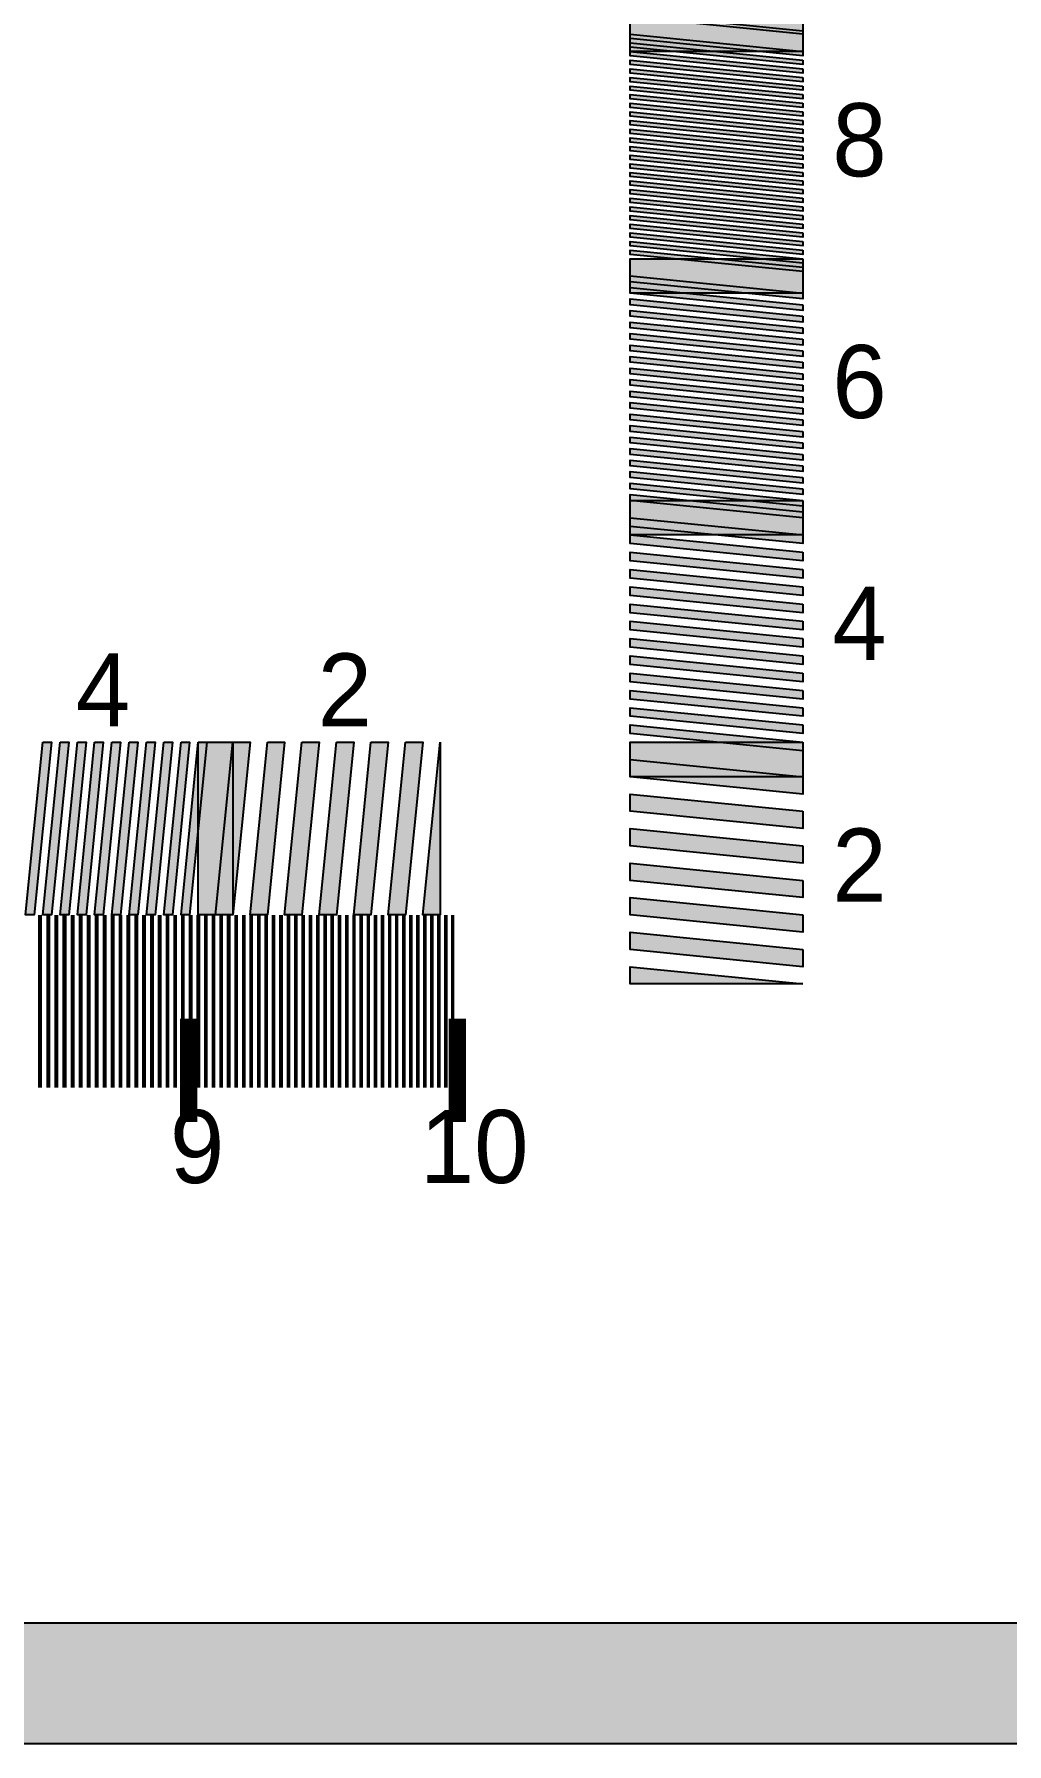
# Model space of a CAD drawing. Header units: millimetres. Extents: x 39 to 1543, y 52 to 919.
# Drawn here: x 973.1 to 1198.4, y 52.2 to 448.3 of the extents above; entities that cross this region are included whole.
import ezdxf

# ---------------------------------------------------------------- set-up
doc = ezdxf.new("R2010")
doc.units = ezdxf.units.MM
for name, color, linetype in [('FRAME', 7, 'Continuous'), ('LABELS', 7, 'Continuous'), ('PERIPHERY', 7, 'Continuous')]:
    doc.layers.add(name, color=color, linetype=linetype)

msp = doc.modelspace()

# ---------------------------------------------------------------- hatches: boundary and pattern name
at = {"layer": 'FRAME', "true_color": 0x000000}
h = msp.add_hatch(color=7, dxfattribs=at)
h.dxf.hatch_style = 1
h.paths.add_polyline_path([(39.12, 80.25), (1543.12, 80.25), (1543.12, 52.25), (39.12, 52.25), (39.12, 80.25)])
at = {"layer": 'PERIPHERY', "true_color": 0x000000}
h = msp.add_hatch(color=7, dxfattribs=at)
h.dxf.hatch_style = 1
h.paths.add_polyline_path([(1151.12, 449.05), (1151.12, 448.25), (1111.12, 452.25), (1111.12, 453.05), (1151.12, 449.05)])
h = msp.add_hatch(color=7, dxfattribs=at)
h.dxf.hatch_style = 1
h.paths.add_polyline_path([(1151.12, 452.25), (1151.12, 444.25), (1111.12, 444.25), (1111.12, 452.25), (1151.12, 452.25)])
h = msp.add_hatch(color=7, dxfattribs=at)
h.dxf.hatch_style = 1
h.paths.add_polyline_path([(1151.12, 444.25), (1151.12, 443.25), (1111.12, 447.25), (1111.12, 448.25), (1151.12, 444.25)])
h = msp.add_hatch(color=7, dxfattribs=at)
h.dxf.hatch_style = 1
h.paths.add_polyline_path([(1151.12, 442.25), (1151.12, 441.25), (1111.12, 445.25), (1111.12, 446.25), (1151.12, 442.25)])
h = msp.add_hatch(color=7, dxfattribs=at)
h.dxf.hatch_style = 1
h.paths.add_polyline_path([(1151.12, 440.25), (1151.12, 439.25), (1111.12, 443.25), (1111.12, 444.25), (1151.12, 440.25)])
h = msp.add_hatch(color=7, dxfattribs=at)
h.dxf.hatch_style = 1
h.paths.add_polyline_path([(1151.12, 438.25), (1151.12, 437.25), (1111.12, 441.25), (1111.12, 442.25), (1151.12, 438.25)])
h = msp.add_hatch(color=7, dxfattribs=at)
h.dxf.hatch_style = 1
h.paths.add_polyline_path([(1151.12, 436.25), (1151.12, 435.25), (1111.12, 439.25), (1111.12, 440.25), (1151.12, 436.25)])
h = msp.add_hatch(color=7, dxfattribs=at)
h.dxf.hatch_style = 1
h.paths.add_polyline_path([(1151.12, 434.25), (1151.12, 433.25), (1111.12, 437.25), (1111.12, 438.25), (1151.12, 434.25)])
h = msp.add_hatch(color=7, dxfattribs=at)
h.dxf.hatch_style = 1
h.paths.add_polyline_path([(1151.12, 432.25), (1151.12, 431.25), (1111.12, 435.25), (1111.12, 436.25), (1151.12, 432.25)])
h = msp.add_hatch(color=7, dxfattribs=at)
h.dxf.hatch_style = 1
h.paths.add_polyline_path([(1151.12, 430.25), (1151.12, 429.25), (1111.12, 433.25), (1111.12, 434.25), (1151.12, 430.25)])
h = msp.add_hatch(color=7, dxfattribs=at)
h.dxf.hatch_style = 1
h.paths.add_polyline_path([(1151.12, 428.25), (1151.12, 427.25), (1111.12, 431.25), (1111.12, 432.25), (1151.12, 428.25)])
h = msp.add_hatch(color=7, dxfattribs=at)
h.dxf.hatch_style = 1
h.paths.add_polyline_path([(1151.12, 426.25), (1151.12, 425.25), (1111.12, 429.25), (1111.12, 430.25), (1151.12, 426.25)])
h = msp.add_hatch(color=7, dxfattribs=at)
h.dxf.hatch_style = 1
h.paths.add_polyline_path([(1151.12, 424.25), (1151.12, 423.25), (1111.12, 427.25), (1111.12, 428.25), (1151.12, 424.25)])
h = msp.add_hatch(color=7, dxfattribs=at)
h.dxf.hatch_style = 1
h.paths.add_polyline_path([(1151.12, 422.25), (1151.12, 421.25), (1111.12, 425.25), (1111.12, 426.25), (1151.12, 422.25)])
h = msp.add_hatch(color=7, dxfattribs=at)
h.dxf.hatch_style = 1
h.paths.add_polyline_path([(1151.12, 420.25), (1151.12, 419.25), (1111.12, 423.25), (1111.12, 424.25), (1151.12, 420.25)])
h = msp.add_hatch(color=7, dxfattribs=at)
h.dxf.hatch_style = 1
h.paths.add_polyline_path([(1151.12, 418.25), (1151.12, 417.25), (1111.12, 421.25), (1111.12, 422.25), (1151.12, 418.25)])
h = msp.add_hatch(color=7, dxfattribs=at)
h.dxf.hatch_style = 1
h.paths.add_polyline_path([(1151.12, 416.25), (1151.12, 415.25), (1111.12, 419.25), (1111.12, 420.25), (1151.12, 416.25)])
h = msp.add_hatch(color=7, dxfattribs=at)
h.dxf.hatch_style = 1
h.paths.add_polyline_path([(1151.12, 414.25), (1151.12, 413.25), (1111.12, 417.25), (1111.12, 418.25), (1151.12, 414.25)])
h = msp.add_hatch(color=7, dxfattribs=at)
h.dxf.hatch_style = 1
h.paths.add_polyline_path([(1151.12, 412.25), (1151.12, 411.25), (1111.12, 415.25), (1111.12, 416.25), (1151.12, 412.25)])
h = msp.add_hatch(color=7, dxfattribs=at)
h.dxf.hatch_style = 1
h.paths.add_polyline_path([(1151.12, 410.25), (1151.12, 409.25), (1111.12, 413.25), (1111.12, 414.25), (1151.12, 410.25)])
h = msp.add_hatch(color=7, dxfattribs=at)
h.dxf.hatch_style = 1
h.paths.add_polyline_path([(1151.12, 408.25), (1151.12, 407.25), (1111.12, 411.25), (1111.12, 412.25), (1151.12, 408.25)])
h = msp.add_hatch(color=7, dxfattribs=at)
h.dxf.hatch_style = 1
h.paths.add_polyline_path([(1151.12, 406.25), (1151.12, 405.25), (1111.12, 409.25), (1111.12, 410.25), (1151.12, 406.25)])
h = msp.add_hatch(color=7, dxfattribs=at)
h.dxf.hatch_style = 1
h.paths.add_polyline_path([(1151.12, 404.25), (1151.12, 403.25), (1111.12, 407.25), (1111.12, 408.25), (1151.12, 404.25)])
h = msp.add_hatch(color=7, dxfattribs=at)
h.dxf.hatch_style = 1
h.paths.add_polyline_path([(1151.12, 402.25), (1151.12, 401.25), (1111.12, 405.25), (1111.12, 406.25), (1151.12, 402.25)])
h = msp.add_hatch(color=7, dxfattribs=at)
h.dxf.hatch_style = 1
h.paths.add_polyline_path([(1151.12, 400.25), (1151.12, 399.25), (1111.12, 403.25), (1111.12, 404.25), (1151.12, 400.25)])
h = msp.add_hatch(color=7, dxfattribs=at)
h.dxf.hatch_style = 1
h.paths.add_polyline_path([(1151.12, 398.25), (1151.12, 397.25), (1111.12, 401.25), (1111.12, 402.25), (1151.12, 398.25)])
h = msp.add_hatch(color=7, dxfattribs=at)
h.dxf.hatch_style = 1
h.paths.add_polyline_path([(1151.12, 396.25), (1151.12, 395.25), (1111.12, 399.25), (1111.12, 400.25), (1151.12, 396.25)])
h = msp.add_hatch(color=7, dxfattribs=at)
h.dxf.hatch_style = 1
h.paths.add_polyline_path([(1151.12, 394.25), (1151.12, 393.25), (1111.12, 397.25), (1111.12, 398.25), (1151.12, 394.25)])
h = msp.add_hatch(color=7, dxfattribs=at)
h.dxf.hatch_style = 1
h.paths.add_polyline_path([(1151.12, 396.25), (1151.12, 388.25), (1111.12, 388.25), (1111.12, 396.25), (1151.12, 396.25)])
h = msp.add_hatch(color=7, dxfattribs=at)
h.dxf.hatch_style = 1
h.paths.add_polyline_path([(1151.12, 388.25), (1151.12, 386.92), (1111.12, 390.92), (1111.12, 392.25), (1151.12, 388.25)])
h = msp.add_hatch(color=7, dxfattribs=at)
h.dxf.hatch_style = 1
h.paths.add_polyline_path([(1151.12, 385.58), (1151.12, 384.25), (1111.12, 388.25), (1111.12, 389.58), (1151.12, 385.58)])
h = msp.add_hatch(color=7, dxfattribs=at)
h.dxf.hatch_style = 1
h.paths.add_polyline_path([(1151.12, 382.92), (1151.12, 381.58), (1111.12, 385.58), (1111.12, 386.92), (1151.12, 382.92)])
h = msp.add_hatch(color=7, dxfattribs=at)
h.dxf.hatch_style = 1
h.paths.add_polyline_path([(1151.12, 380.25), (1151.12, 378.92), (1111.12, 382.92), (1111.12, 384.25), (1151.12, 380.25)])
h = msp.add_hatch(color=7, dxfattribs=at)
h.dxf.hatch_style = 1
h.paths.add_polyline_path([(1151.12, 377.59), (1151.12, 376.25), (1111.12, 380.25), (1111.12, 381.58), (1151.12, 377.59)])
h = msp.add_hatch(color=7, dxfattribs=at)
h.dxf.hatch_style = 1
h.paths.add_polyline_path([(1151.12, 374.92), (1151.12, 373.58), (1111.12, 377.59), (1111.12, 378.92), (1151.12, 374.92)])
h = msp.add_hatch(color=7, dxfattribs=at)
h.dxf.hatch_style = 1
h.paths.add_polyline_path([(1151.12, 372.25), (1151.12, 370.92), (1111.12, 374.92), (1111.12, 376.25), (1151.12, 372.25)])
h = msp.add_hatch(color=7, dxfattribs=at)
h.dxf.hatch_style = 1
h.paths.add_polyline_path([(1151.12, 369.59), (1151.12, 368.25), (1111.12, 372.25), (1111.12, 373.59), (1151.12, 369.59)])
h = msp.add_hatch(color=7, dxfattribs=at)
h.dxf.hatch_style = 1
h.paths.add_polyline_path([(1151.12, 366.92), (1151.12, 365.59), (1111.12, 369.59), (1111.12, 370.92), (1151.12, 366.92)])
h = msp.add_hatch(color=7, dxfattribs=at)
h.dxf.hatch_style = 1
h.paths.add_polyline_path([(1151.12, 364.25), (1151.12, 362.92), (1111.12, 366.92), (1111.12, 368.25), (1151.12, 364.25)])
h = msp.add_hatch(color=7, dxfattribs=at)
h.dxf.hatch_style = 1
h.paths.add_polyline_path([(1151.12, 361.59), (1151.12, 360.25), (1111.12, 364.25), (1111.12, 365.59), (1151.12, 361.59)])
h = msp.add_hatch(color=7, dxfattribs=at)
h.dxf.hatch_style = 1
h.paths.add_polyline_path([(1151.12, 358.92), (1151.12, 357.59), (1111.12, 361.59), (1111.12, 362.92), (1151.12, 358.92)])
h = msp.add_hatch(color=7, dxfattribs=at)
h.dxf.hatch_style = 1
h.paths.add_polyline_path([(1151.12, 356.25), (1151.12, 354.92), (1111.12, 358.92), (1111.12, 360.25), (1151.12, 356.25)])
h = msp.add_hatch(color=7, dxfattribs=at)
h.dxf.hatch_style = 1
h.paths.add_polyline_path([(1151.12, 353.59), (1151.12, 352.25), (1111.12, 356.25), (1111.12, 357.59), (1151.12, 353.59)])
h = msp.add_hatch(color=7, dxfattribs=at)
h.dxf.hatch_style = 1
h.paths.add_polyline_path([(1151.12, 350.92), (1151.12, 349.59), (1111.12, 353.59), (1111.12, 354.92), (1151.12, 350.92)])
h = msp.add_hatch(color=7, dxfattribs=at)
h.dxf.hatch_style = 1
h.paths.add_polyline_path([(1151.12, 348.25), (1151.12, 346.92), (1111.12, 350.92), (1111.12, 352.25), (1151.12, 348.25)])
h = msp.add_hatch(color=7, dxfattribs=at)
h.dxf.hatch_style = 1
h.paths.add_polyline_path([(1151.12, 345.59), (1151.12, 344.25), (1111.12, 348.26), (1111.12, 349.59), (1151.12, 345.59)])
h = msp.add_hatch(color=7, dxfattribs=at)
h.dxf.hatch_style = 1
h.paths.add_polyline_path([(1151.12, 342.92), (1151.12, 341.59), (1111.12, 345.59), (1111.12, 346.92), (1151.12, 342.92)])
h = msp.add_hatch(color=7, dxfattribs=at)
h.dxf.hatch_style = 1
h.paths.add_polyline_path([(1151.12, 340.25), (1151.12, 338.92), (1111.12, 342.92), (1111.12, 344.25), (1151.12, 340.25)])
h = msp.add_hatch(color=7, dxfattribs=at)
h.dxf.hatch_style = 1
h.paths.add_polyline_path([(1151.12, 337.59), (1151.12, 336.26), (1111.12, 340.26), (1111.12, 341.59), (1151.12, 337.59)])
h = msp.add_hatch(color=7, dxfattribs=at)
h.dxf.hatch_style = 1
h.paths.add_polyline_path([(1151.12, 340.25), (1151.12, 332.25), (1111.12, 332.25), (1111.12, 340.25), (1151.12, 340.25)])
h = msp.add_hatch(color=7, dxfattribs=at)
h.dxf.hatch_style = 1
h.paths.add_polyline_path([(1151.12, 332.25), (1151.12, 330.25), (1111.12, 334.25), (1111.12, 336.25), (1151.12, 332.25)])
h = msp.add_hatch(color=7, dxfattribs=at)
h.dxf.hatch_style = 1
h.paths.add_polyline_path([(1151.12, 328.25), (1151.12, 326.25), (1111.12, 330.25), (1111.12, 332.25), (1151.12, 328.25)])
h = msp.add_hatch(color=7, dxfattribs=at)
h.dxf.hatch_style = 1
h.paths.add_polyline_path([(1151.12, 324.25), (1151.12, 322.25), (1111.12, 326.25), (1111.12, 328.25), (1151.12, 324.25)])
h = msp.add_hatch(color=7, dxfattribs=at)
h.dxf.hatch_style = 1
h.paths.add_polyline_path([(1151.12, 320.25), (1151.12, 318.25), (1111.12, 322.25), (1111.12, 324.25), (1151.12, 320.25)])
h = msp.add_hatch(color=7, dxfattribs=at)
h.dxf.hatch_style = 1
h.paths.add_polyline_path([(1151.12, 316.25), (1151.12, 314.25), (1111.12, 318.25), (1111.12, 320.25), (1151.12, 316.25)])
h = msp.add_hatch(color=7, dxfattribs=at)
h.dxf.hatch_style = 1
h.paths.add_polyline_path([(1151.12, 312.25), (1151.12, 310.25), (1111.12, 314.25), (1111.12, 316.25), (1151.12, 312.25)])
h = msp.add_hatch(color=7, dxfattribs=at)
h.dxf.hatch_style = 1
h.paths.add_polyline_path([(1151.12, 308.25), (1151.12, 306.25), (1111.12, 310.25), (1111.12, 312.25), (1151.12, 308.25)])
h = msp.add_hatch(color=7, dxfattribs=at)
h.dxf.hatch_style = 1
h.paths.add_polyline_path([(1151.12, 304.25), (1151.12, 302.25), (1111.12, 306.25), (1111.12, 308.25), (1151.12, 304.25)])
h = msp.add_hatch(color=7, dxfattribs=at)
h.dxf.hatch_style = 1
h.paths.add_polyline_path([(1151.12, 300.25), (1151.12, 298.25), (1111.12, 302.25), (1111.12, 304.25), (1151.12, 300.25)])
h = msp.add_hatch(color=7, dxfattribs=at)
h.dxf.hatch_style = 1
h.paths.add_polyline_path([(1151.12, 296.25), (1151.12, 294.25), (1111.12, 298.25), (1111.12, 300.25), (1151.12, 296.25)])
h = msp.add_hatch(color=7, dxfattribs=at)
h.dxf.hatch_style = 1
h.paths.add_polyline_path([(1151.12, 292.25), (1151.12, 290.25), (1111.12, 294.25), (1111.12, 296.25), (1151.12, 292.25)])
h = msp.add_hatch(color=7, dxfattribs=at)
h.dxf.hatch_style = 1
h.paths.add_polyline_path([(1151.12, 288.25), (1151.12, 286.25), (1111.12, 290.25), (1111.12, 292.25), (1151.12, 288.25)])
h = msp.add_hatch(color=7, dxfattribs=at)
h.dxf.hatch_style = 1
h.paths.add_polyline_path([(1151.12, 284.25), (1151.12, 282.25), (1111.12, 286.25), (1111.12, 288.25), (1151.12, 284.25)])
h = msp.add_hatch(color=7, dxfattribs=at)
h.dxf.hatch_style = 1
h.paths.add_polyline_path([(975.12, 284.25), (977.12, 284.25), (973.12, 244.25), (971.12, 244.25), (975.12, 284.25)])
h = msp.add_hatch(color=7, dxfattribs=at)
h.dxf.hatch_style = 1
h.paths.add_polyline_path([(979.12, 284.25), (981.12, 284.25), (977.12, 244.25), (975.12, 244.25), (979.12, 284.25)])
h = msp.add_hatch(color=7, dxfattribs=at)
h.dxf.hatch_style = 1
h.paths.add_polyline_path([(983.12, 284.25), (985.12, 284.25), (981.12, 244.25), (979.12, 244.25), (983.12, 284.25)])
h = msp.add_hatch(color=7, dxfattribs=at)
h.dxf.hatch_style = 1
h.paths.add_polyline_path([(987.12, 284.25), (989.12, 284.25), (985.12, 244.25), (983.12, 244.25), (987.12, 284.25)])
h = msp.add_hatch(color=7, dxfattribs=at)
h.dxf.hatch_style = 1
h.paths.add_polyline_path([(991.12, 284.25), (993.12, 284.25), (989.12, 244.25), (987.12, 244.25), (991.12, 284.25)])
h = msp.add_hatch(color=7, dxfattribs=at)
h.dxf.hatch_style = 1
h.paths.add_polyline_path([(995.12, 284.25), (997.12, 284.25), (993.12, 244.25), (991.12, 244.25), (995.12, 284.25)])
h = msp.add_hatch(color=7, dxfattribs=at)
h.dxf.hatch_style = 1
h.paths.add_polyline_path([(999.12, 284.25), (1001.12, 284.25), (997.12, 244.25), (995.12, 244.25), (999.12, 284.25)])
h = msp.add_hatch(color=7, dxfattribs=at)
h.dxf.hatch_style = 1
h.paths.add_polyline_path([(1003.12, 284.25), (1005.12, 284.25), (1001.12, 244.25), (999.12, 244.25), (1003.12, 284.25)])
h = msp.add_hatch(color=7, dxfattribs=at)
h.dxf.hatch_style = 1
h.paths.add_polyline_path([(1007.12, 284.25), (1009.12, 284.25), (1005.12, 244.25), (1003.12, 244.25), (1007.12, 284.25)])
h = msp.add_hatch(color=7, dxfattribs=at)
h.dxf.hatch_style = 1
h.paths.add_polyline_path([(1011.12, 284.25), (1013.12, 284.25), (1009.12, 244.25), (1007.12, 244.25), (1011.12, 284.25)])
h = msp.add_hatch(color=7, dxfattribs=at)
h.dxf.hatch_style = 1
h.paths.add_polyline_path([(1011.12, 284.25), (1019.12, 284.25), (1019.12, 244.25), (1011.12, 244.25), (1011.12, 284.25)])
h = msp.add_hatch(color=7, dxfattribs=at)
h.dxf.hatch_style = 1
h.paths.add_polyline_path([(1019.12, 284.25), (1023.12, 284.25), (1019.12, 244.25), (1015.12, 244.25), (1019.12, 284.25)])
h = msp.add_hatch(color=7, dxfattribs=at)
h.dxf.hatch_style = 1
h.paths.add_polyline_path([(1027.12, 284.25), (1031.12, 284.25), (1027.12, 244.25), (1023.12, 244.25), (1027.12, 284.25)])
h = msp.add_hatch(color=7, dxfattribs=at)
h.dxf.hatch_style = 1
h.paths.add_polyline_path([(1035.12, 284.25), (1039.12, 284.25), (1035.12, 244.25), (1031.12, 244.25), (1035.12, 284.25)])
h = msp.add_hatch(color=7, dxfattribs=at)
h.dxf.hatch_style = 1
h.paths.add_polyline_path([(1043.12, 284.25), (1047.12, 284.25), (1043.12, 244.25), (1039.12, 244.25), (1043.12, 284.25)])
h = msp.add_hatch(color=7, dxfattribs=at)
h.dxf.hatch_style = 1
h.paths.add_polyline_path([(1051.12, 284.25), (1055.12, 284.25), (1051.12, 244.25), (1047.12, 244.25), (1051.12, 284.25)])
h = msp.add_hatch(color=7, dxfattribs=at)
h.dxf.hatch_style = 1
h.paths.add_polyline_path([(1059.12, 284.25), (1063.12, 284.25), (1059.12, 244.25), (1055.12, 244.25), (1059.12, 284.25)])
h = msp.add_hatch(color=7, dxfattribs=at)
h.dxf.hatch_style = 1
h.paths.add_polyline_path([(1067.12, 284.25), (1067.12, 244.25), (1063.12, 244.25), (1067.12, 284.25)])
h = msp.add_hatch(color=7, dxfattribs=at)
h.dxf.hatch_style = 1
h.paths.add_polyline_path([(1151.12, 284.25), (1151.12, 276.25), (1111.12, 276.25), (1111.12, 284.25), (1151.12, 284.25)])
h = msp.add_hatch(color=7, dxfattribs=at)
h.dxf.hatch_style = 1
h.paths.add_polyline_path([(1151.12, 276.25), (1151.12, 272.25), (1111.12, 276.25), (1111.12, 280.25), (1151.12, 276.25)])
h = msp.add_hatch(color=7, dxfattribs=at)
h.dxf.hatch_style = 1
h.paths.add_polyline_path([(1151.12, 268.25), (1151.12, 264.25), (1111.12, 268.25), (1111.12, 272.25), (1151.12, 268.25)])
h = msp.add_hatch(color=7, dxfattribs=at)
h.dxf.hatch_style = 1
h.paths.add_polyline_path([(1151.12, 260.25), (1151.12, 256.25), (1111.12, 260.25), (1111.12, 264.25), (1151.12, 260.25)])
h = msp.add_hatch(color=7, dxfattribs=at)
h.dxf.hatch_style = 1
h.paths.add_polyline_path([(1151.12, 252.25), (1151.12, 248.25), (1111.12, 252.25), (1111.12, 256.25), (1151.12, 252.25)])
h = msp.add_hatch(color=7, dxfattribs=at)
h.dxf.hatch_style = 1
h.paths.add_polyline_path([(1151.12, 244.25), (1151.12, 240.25), (1111.12, 244.25), (1111.12, 248.25), (1151.12, 244.25)])
h = msp.add_hatch(color=7, dxfattribs=at)
h.dxf.hatch_style = 1
h.paths.add_polyline_path([(1151.12, 236.25), (1151.12, 232.25), (1111.12, 236.25), (1111.12, 240.25), (1151.12, 236.25)])
h = msp.add_hatch(color=7, dxfattribs=at)
h.dxf.hatch_style = 1
h.paths.add_polyline_path([(1151.12, 228.25), (1111.12, 228.25), (1111.12, 232.25), (1151.12, 228.25)])

# ---------------------------------------------------------------- linework, layer by layer
at = {"layer": 'FRAME', "color": 250}
msp.add_lwpolyline([(39.12, 80.25), (1543.12, 80.25), (1543.12, 52.25), (39.12, 52.25), (39.12, 80.25)], close=True, dxfattribs=at)
at = {"layer": 'FRAME', "color": 250, "true_color": 0x000000}
for points in [[(39.12, 80.25), (39.12, 52.25), (1543.12, 52.25)], [(1543.12, 52.25), (1543.12, 80.25), (39.12, 80.25)]]:
    msp.add_solid(points, dxfattribs=at)
at = {"layer": 'PERIPHERY', "color": 250}
for points in [[(1151.12, 449.05), (1151.12, 448.25), (1111.12, 452.25), (1111.12, 453.05), (1151.12, 449.05)], [(1151.12, 452.25), (1151.12, 444.25), (1111.12, 444.25), (1111.12, 452.25), (1151.12, 452.25)], [(1151.12, 444.25), (1151.12, 443.25), (1111.12, 447.25), (1111.12, 448.25), (1151.12, 444.25)], [(1151.12, 442.25), (1151.12, 441.25), (1111.12, 445.25), (1111.12, 446.25), (1151.12, 442.25)], [(1151.12, 440.25), (1151.12, 439.25), (1111.12, 443.25), (1111.12, 444.25), (1151.12, 440.25)], [(1151.12, 438.25), (1151.12, 437.25), (1111.12, 441.25), (1111.12, 442.25), (1151.12, 438.25)], [(1151.12, 436.25), (1151.12, 435.25), (1111.12, 439.25), (1111.12, 440.25), (1151.12, 436.25)], [(1151.12, 434.25), (1151.12, 433.25), (1111.12, 437.25), (1111.12, 438.25), (1151.12, 434.25)], [(1151.12, 432.25), (1151.12, 431.25), (1111.12, 435.25), (1111.12, 436.25), (1151.12, 432.25)], [(1151.12, 430.25), (1151.12, 429.25), (1111.12, 433.25), (1111.12, 434.25), (1151.12, 430.25)], [(1151.12, 428.25), (1151.12, 427.25), (1111.12, 431.25), (1111.12, 432.25), (1151.12, 428.25)], [(1151.12, 426.25), (1151.12, 425.25), (1111.12, 429.25), (1111.12, 430.25), (1151.12, 426.25)], [(1151.12, 424.25), (1151.12, 423.25), (1111.12, 427.25), (1111.12, 428.25), (1151.12, 424.25)], [(1151.12, 422.25), (1151.12, 421.25), (1111.12, 425.25), (1111.12, 426.25), (1151.12, 422.25)], [(1151.12, 420.25), (1151.12, 419.25), (1111.12, 423.25), (1111.12, 424.25), (1151.12, 420.25)], [(1151.12, 418.25), (1151.12, 417.25), (1111.12, 421.25), (1111.12, 422.25), (1151.12, 418.25)], [(1151.12, 416.25), (1151.12, 415.25), (1111.12, 419.25), (1111.12, 420.25), (1151.12, 416.25)], [(1151.12, 414.25), (1151.12, 413.25), (1111.12, 417.25), (1111.12, 418.25), (1151.12, 414.25)], [(1151.12, 412.25), (1151.12, 411.25), (1111.12, 415.25), (1111.12, 416.25), (1151.12, 412.25)], [(1151.12, 410.25), (1151.12, 409.25), (1111.12, 413.25), (1111.12, 414.25), (1151.12, 410.25)], [(1151.12, 408.25), (1151.12, 407.25), (1111.12, 411.25), (1111.12, 412.25), (1151.12, 408.25)], [(1151.12, 406.25), (1151.12, 405.25), (1111.12, 409.25), (1111.12, 410.25), (1151.12, 406.25)], [(1151.12, 404.25), (1151.12, 403.25), (1111.12, 407.25), (1111.12, 408.25), (1151.12, 404.25)], [(1151.12, 402.25), (1151.12, 401.25), (1111.12, 405.25), (1111.12, 406.25), (1151.12, 402.25)], [(1151.12, 400.25), (1151.12, 399.25), (1111.12, 403.25), (1111.12, 404.25), (1151.12, 400.25)], [(1151.12, 398.25), (1151.12, 397.25), (1111.12, 401.25), (1111.12, 402.25), (1151.12, 398.25)], [(1151.12, 396.25), (1151.12, 395.25), (1111.12, 399.25), (1111.12, 400.25), (1151.12, 396.25)], [(1151.12, 394.25), (1151.12, 393.25), (1111.12, 397.25), (1111.12, 398.25), (1151.12, 394.25)], [(1151.12, 396.25), (1151.12, 388.25), (1111.12, 388.25), (1111.12, 396.25), (1151.12, 396.25)], [(1151.12, 388.25), (1151.12, 386.92), (1111.12, 390.92), (1111.12, 392.25), (1151.12, 388.25)], [(1151.12, 385.58), (1151.12, 384.25), (1111.12, 388.25), (1111.12, 389.58), (1151.12, 385.58)], [(1151.12, 382.92), (1151.12, 381.58), (1111.12, 385.58), (1111.12, 386.92), (1151.12, 382.92)], [(1151.12, 380.25), (1151.12, 378.92), (1111.12, 382.92), (1111.12, 384.25), (1151.12, 380.25)], [(1151.12, 377.59), (1151.12, 376.25), (1111.12, 380.25), (1111.12, 381.58), (1151.12, 377.59)], [(1151.12, 374.92), (1151.12, 373.58), (1111.12, 377.59), (1111.12, 378.92), (1151.12, 374.92)], [(1151.12, 372.25), (1151.12, 370.92), (1111.12, 374.92), (1111.12, 376.25), (1151.12, 372.25)], [(1151.12, 369.59), (1151.12, 368.25), (1111.12, 372.25), (1111.12, 373.59), (1151.12, 369.59)], [(1151.12, 366.92), (1151.12, 365.59), (1111.12, 369.59), (1111.12, 370.92), (1151.12, 366.92)], [(1151.12, 364.25), (1151.12, 362.92), (1111.12, 366.92), (1111.12, 368.25), (1151.12, 364.25)], [(1151.12, 361.59), (1151.12, 360.25), (1111.12, 364.25), (1111.12, 365.59), (1151.12, 361.59)], [(1151.12, 358.92), (1151.12, 357.59), (1111.12, 361.59), (1111.12, 362.92), (1151.12, 358.92)], [(1151.12, 356.25), (1151.12, 354.92), (1111.12, 358.92), (1111.12, 360.25), (1151.12, 356.25)], [(1151.12, 353.59), (1151.12, 352.25), (1111.12, 356.25), (1111.12, 357.59), (1151.12, 353.59)], [(1151.12, 350.92), (1151.12, 349.59), (1111.12, 353.59), (1111.12, 354.92), (1151.12, 350.92)], [(1151.12, 348.25), (1151.12, 346.92), (1111.12, 350.92), (1111.12, 352.25), (1151.12, 348.25)], [(1151.12, 345.59), (1151.12, 344.25), (1111.12, 348.26), (1111.12, 349.59), (1151.12, 345.59)], [(1151.12, 342.92), (1151.12, 341.59), (1111.12, 345.59), (1111.12, 346.92), (1151.12, 342.92)], [(1151.12, 340.25), (1151.12, 338.92), (1111.12, 342.92), (1111.12, 344.25), (1151.12, 340.25)], [(1151.12, 337.59), (1151.12, 336.26), (1111.12, 340.26), (1111.12, 341.59), (1151.12, 337.59)], [(1151.12, 340.25), (1151.12, 332.25), (1111.12, 332.25), (1111.12, 340.25), (1151.12, 340.25)], [(1151.12, 332.25), (1151.12, 330.25), (1111.12, 334.25), (1111.12, 336.25), (1151.12, 332.25)], [(1151.12, 328.25), (1151.12, 326.25), (1111.12, 330.25), (1111.12, 332.25), (1151.12, 328.25)], [(1151.12, 324.25), (1151.12, 322.25), (1111.12, 326.25), (1111.12, 328.25), (1151.12, 324.25)], [(1151.12, 320.25), (1151.12, 318.25), (1111.12, 322.25), (1111.12, 324.25), (1151.12, 320.25)], [(1151.12, 316.25), (1151.12, 314.25), (1111.12, 318.25), (1111.12, 320.25), (1151.12, 316.25)], [(1151.12, 312.25), (1151.12, 310.25), (1111.12, 314.25), (1111.12, 316.25), (1151.12, 312.25)], [(1151.12, 308.25), (1151.12, 306.25), (1111.12, 310.25), (1111.12, 312.25), (1151.12, 308.25)], [(1151.12, 304.25), (1151.12, 302.25), (1111.12, 306.25), (1111.12, 308.25), (1151.12, 304.25)], [(1151.12, 300.25), (1151.12, 298.25), (1111.12, 302.25), (1111.12, 304.25), (1151.12, 300.25)], [(1151.12, 296.25), (1151.12, 294.25), (1111.12, 298.25), (1111.12, 300.25), (1151.12, 296.25)], [(1151.12, 292.25), (1151.12, 290.25), (1111.12, 294.25), (1111.12, 296.25), (1151.12, 292.25)], [(1151.12, 288.25), (1151.12, 286.25), (1111.12, 290.25), (1111.12, 292.25), (1151.12, 288.25)], [(1151.12, 284.25), (1151.12, 282.25), (1111.12, 286.25), (1111.12, 288.25), (1151.12, 284.25)], [(975.12, 284.25), (977.12, 284.25), (973.12, 244.25), (971.12, 244.25), (975.12, 284.25)], [(979.12, 284.25), (981.12, 284.25), (977.12, 244.25), (975.12, 244.25), (979.12, 284.25)], [(983.12, 284.25), (985.12, 284.25), (981.12, 244.25), (979.12, 244.25), (983.12, 284.25)], [(987.12, 284.25), (989.12, 284.25), (985.12, 244.25), (983.12, 244.25), (987.12, 284.25)], [(991.12, 284.25), (993.12, 284.25), (989.12, 244.25), (987.12, 244.25), (991.12, 284.25)], [(995.12, 284.25), (997.12, 284.25), (993.12, 244.25), (991.12, 244.25), (995.12, 284.25)], [(999.12, 284.25), (1001.12, 284.25), (997.12, 244.25), (995.12, 244.25), (999.12, 284.25)], [(1003.12, 284.25), (1005.12, 284.25), (1001.12, 244.25), (999.12, 244.25), (1003.12, 284.25)], [(1007.12, 284.25), (1009.12, 284.25), (1005.12, 244.25), (1003.12, 244.25), (1007.12, 284.25)], [(1011.12, 284.25), (1013.12, 284.25), (1009.12, 244.25), (1007.12, 244.25), (1011.12, 284.25)], [(1011.12, 284.25), (1019.12, 284.25), (1019.12, 244.25), (1011.12, 244.25), (1011.12, 284.25)], [(1019.12, 284.25), (1023.12, 284.25), (1019.12, 244.25), (1015.12, 244.25), (1019.12, 284.25)], [(1027.12, 284.25), (1031.12, 284.25), (1027.12, 244.25), (1023.12, 244.25), (1027.12, 284.25)], [(1035.12, 284.25), (1039.12, 284.25), (1035.12, 244.25), (1031.12, 244.25), (1035.12, 284.25)], [(1043.12, 284.25), (1047.12, 284.25), (1043.12, 244.25), (1039.12, 244.25), (1043.12, 284.25)], [(1051.12, 284.25), (1055.12, 284.25), (1051.12, 244.25), (1047.12, 244.25), (1051.12, 284.25)], [(1059.12, 284.25), (1063.12, 284.25), (1059.12, 244.25), (1055.12, 244.25), (1059.12, 284.25)], [(1067.12, 284.25), (1067.12, 244.25), (1063.12, 244.25), (1067.12, 284.25)], [(1151.12, 284.25), (1151.12, 276.25), (1111.12, 276.25), (1111.12, 284.25), (1151.12, 284.25)], [(1151.12, 276.25), (1151.12, 272.25), (1111.12, 276.25), (1111.12, 280.25), (1151.12, 276.25)], [(1151.12, 268.25), (1151.12, 264.25), (1111.12, 268.25), (1111.12, 272.25), (1151.12, 268.25)], [(1151.12, 260.25), (1151.12, 256.25), (1111.12, 260.25), (1111.12, 264.25), (1151.12, 260.25)], [(1151.12, 252.25), (1151.12, 248.25), (1111.12, 252.25), (1111.12, 256.25), (1151.12, 252.25)], [(1151.12, 244.25), (1151.12, 240.25), (1111.12, 244.25), (1111.12, 248.25), (1151.12, 244.25)], [(1151.12, 236.25), (1151.12, 232.25), (1111.12, 236.25), (1111.12, 240.25), (1151.12, 236.25)], [(1151.12, 228.25), (1111.12, 228.25), (1111.12, 232.25), (1151.12, 228.25)]]:
    msp.add_lwpolyline(points, close=True, dxfattribs=at)
at = {"layer": 'PERIPHERY', "color": 250, "lineweight": 35}
for points, const_width in [([(974.48, 244.25), (974.48, 204.25)], 0.948), ([(976.37, 244.25), (976.37, 204.25)], 0.945), ([(978.26, 244.25), (978.26, 204.25)], 0.941), ([(980.14, 244.25), (980.14, 204.25)], 0.938), ([(982.01, 244.25), (982.01, 204.25)], 0.935), ([(983.87, 244.25), (983.87, 204.25)], 0.931), ([(985.74, 244.25), (985.74, 204.25)], 0.928), ([(987.59, 244.25), (987.59, 204.25)], 0.925), ([(989.43, 244.25), (989.43, 204.25)], 0.922), ([(991.28, 244.25), (991.28, 204.25)], 0.918), ([(993.11, 244.25), (993.11, 204.25)], 0.915), ([(994.94, 244.25), (994.94, 204.25)], 0.912), ([(996.76, 244.25), (996.76, 204.25)], 0.909), ([(998.57, 244.25), (998.57, 204.25)], 0.906), ([(1000.38, 244.25), (1000.38, 204.25)], 0.903), ([(1002.19, 244.25), (1002.19, 204.25)], 0.9), ([(1003.99, 244.25), (1003.99, 204.25)], 0.897), ([(1005.78, 244.25), (1005.78, 204.25)], 0.895), ([(1007.56, 244.25), (1007.56, 204.25)], 0.892), ([(1009.34, 244.25), (1009.34, 204.25)], 0.889), ([(1011.12, 244.25), (1011.12, 204.25)], 0.886), ([(1012.89, 244.25), (1012.89, 204.25)], 0.883), ([(1014.65, 244.25), (1014.65, 204.25)], 0.881), ([(1016.41, 244.25), (1016.41, 204.25)], 0.878), ([(1018.16, 244.25), (1018.16, 204.25)], 0.875), ([(1019.91, 244.25), (1019.91, 204.25)], 0.872), ([(1021.65, 244.25), (1021.65, 204.25)], 0.87), ([(1023.39, 244.25), (1023.39, 204.25)], 0.867), ([(1025.12, 244.25), (1025.12, 204.25)], 0.864), ([(1026.85, 244.25), (1026.85, 204.25)], 0.862), ([(1028.57, 244.25), (1028.57, 204.25)], 0.859), ([(1030.28, 244.25), (1030.28, 204.25)], 0.857), ([(1032, 244.25), (1032, 204.25)], 0.854), ([(1033.7, 244.25), (1033.7, 204.25)], 0.852), ([(1035.41, 244.25), (1035.41, 204.25)], 0.849), ([(1037.1, 244.25), (1037.1, 204.25)], 0.847), ([(1038.79, 244.25), (1038.79, 204.25)], 0.844), ([(1040.48, 244.25), (1040.48, 204.25)], 0.842), ([(1042.16, 244.25), (1042.16, 204.25)], 0.84), ([(1043.84, 244.25), (1043.84, 204.25)], 0.837), ([(1045.51, 244.25), (1045.51, 204.25)], 0.835), ([(1047.18, 244.25), (1047.18, 204.25)], 0.833), ([(1048.84, 244.25), (1048.84, 204.25)], 0.83), ([(1050.5, 244.25), (1050.5, 204.25)], 0.828), ([(1052.15, 244.25), (1052.15, 204.25)], 0.826), ([(1053.8, 244.25), (1053.8, 204.25)], 0.824), ([(1055.44, 244.25), (1055.44, 204.25)], 0.821), ([(1057.08, 244.25), (1057.08, 204.25)], 0.819), ([(1058.72, 244.25), (1058.72, 204.25)], 0.817), ([(1060.35, 244.25), (1060.35, 204.25)], 0.815), ([(1061.98, 244.25), (1061.98, 204.25)], 0.813), ([(1063.6, 244.25), (1063.6, 204.25)], 0.81), ([(1065.22, 244.25), (1065.22, 204.25)], 0.808), ([(1066.84, 244.25), (1066.84, 204.25)], 0.806), ([(1068.45, 244.25), (1068.45, 204.25)], 0.804), ([(1070.05, 244.25), (1070.05, 204.25)], 0.802), ([(1008.9, 220.25), (1008.9, 196.25)], 4), ([(1071.12, 220.25), (1071.12, 196.25)], 4)]:
    msp.add_lwpolyline(points, dxfattribs=dict(at, const_width=const_width))
at = {"layer": 'PERIPHERY', "color": 250, "true_color": 0x000000}
for points in [[(1151.12, 452.25), (1111.12, 452.25), (1111.12, 444.25)], [(1111.12, 444.25), (1151.12, 444.25), (1151.12, 452.25)], [(1111.12, 452.25), (1151.12, 448.25), (1151.12, 449.05)], [(1151.12, 444.25), (1111.12, 448.25), (1111.12, 447.25)], [(1111.12, 447.25), (1151.12, 443.25), (1151.12, 444.25)], [(1151.12, 442.25), (1111.12, 446.25), (1111.12, 445.25)], [(1111.12, 445.25), (1151.12, 441.25), (1151.12, 442.25)], [(1151.12, 440.25), (1111.12, 444.25), (1111.12, 443.25)], [(1111.12, 443.25), (1151.12, 439.25), (1151.12, 440.25)], [(1151.12, 438.25), (1111.12, 442.25), (1111.12, 441.25)], [(1111.12, 441.25), (1151.12, 437.25), (1151.12, 438.25)], [(1151.12, 436.25), (1111.12, 440.25), (1111.12, 439.25)], [(1111.12, 439.25), (1151.12, 435.25), (1151.12, 436.25)], [(1151.12, 434.25), (1111.12, 438.25), (1111.12, 437.25)], [(1111.12, 437.25), (1151.12, 433.25), (1151.12, 434.25)], [(1151.12, 432.25), (1111.12, 436.25), (1111.12, 435.25)], [(1111.12, 435.25), (1151.12, 431.25), (1151.12, 432.25)], [(1151.12, 430.25), (1111.12, 434.25), (1111.12, 433.25)], [(1111.12, 433.25), (1151.12, 429.25), (1151.12, 430.25)], [(1151.12, 428.25), (1111.12, 432.25), (1111.12, 431.25)], [(1111.12, 431.25), (1151.12, 427.25), (1151.12, 428.25)], [(1151.12, 426.25), (1111.12, 430.25), (1111.12, 429.25)], [(1111.12, 429.25), (1151.12, 425.25), (1151.12, 426.25)], [(1151.12, 424.25), (1111.12, 428.25), (1111.12, 427.25)], [(1111.12, 427.25), (1151.12, 423.25), (1151.12, 424.25)], [(1151.12, 422.25), (1111.12, 426.25), (1111.12, 425.25)], [(1111.12, 425.25), (1151.12, 421.25), (1151.12, 422.25)], [(1151.12, 420.25), (1111.12, 424.25), (1111.12, 423.25)], [(1111.12, 423.25), (1151.12, 419.25), (1151.12, 420.25)], [(1151.12, 418.25), (1111.12, 422.25), (1111.12, 421.25)], [(1111.12, 421.25), (1151.12, 417.25), (1151.12, 418.25)], [(1151.12, 416.25), (1111.12, 420.25), (1111.12, 419.25)], [(1111.12, 419.25), (1151.12, 415.25), (1151.12, 416.25)], [(1151.12, 414.25), (1111.12, 418.25), (1111.12, 417.25)], [(1111.12, 417.25), (1151.12, 413.25), (1151.12, 414.25)], [(1151.12, 412.25), (1111.12, 416.25), (1111.12, 415.25)], [(1111.12, 415.25), (1151.12, 411.25), (1151.12, 412.25)], [(1151.12, 410.25), (1111.12, 414.25), (1111.12, 413.25)], [(1111.12, 413.25), (1151.12, 409.25), (1151.12, 410.25)], [(1151.12, 408.25), (1111.12, 412.25), (1111.12, 411.25)], [(1111.12, 411.25), (1151.12, 407.25), (1151.12, 408.25)], [(1151.12, 406.25), (1111.12, 410.25), (1111.12, 409.25)], [(1111.12, 409.25), (1151.12, 405.25), (1151.12, 406.25)], [(1151.12, 404.25), (1111.12, 408.25), (1111.12, 407.25)], [(1111.12, 407.25), (1151.12, 403.25), (1151.12, 404.25)], [(1151.12, 402.25), (1111.12, 406.25), (1111.12, 405.25)], [(1111.12, 405.25), (1151.12, 401.25), (1151.12, 402.25)], [(1151.12, 400.25), (1111.12, 404.25), (1111.12, 403.25)], [(1111.12, 403.25), (1151.12, 399.25), (1151.12, 400.25)], [(1151.12, 398.25), (1111.12, 402.25), (1111.12, 401.25)], [(1111.12, 401.25), (1151.12, 397.25), (1151.12, 398.25)], [(1151.12, 396.25), (1111.12, 400.25), (1111.12, 399.25)], [(1111.12, 399.25), (1151.12, 395.25), (1151.12, 396.25)], [(1151.12, 394.25), (1111.12, 398.25), (1111.12, 397.25)], [(1111.12, 397.25), (1151.12, 393.25), (1151.12, 394.25)], [(1151.12, 396.25), (1111.12, 396.25), (1111.12, 388.25)], [(1111.12, 388.25), (1151.12, 388.25), (1151.12, 396.25)], [(1151.12, 388.25), (1111.12, 392.25), (1111.12, 390.92)], [(1111.12, 390.92), (1151.12, 386.92), (1151.12, 388.25)], [(1151.12, 385.58), (1111.12, 389.58), (1111.12, 388.25)], [(1111.12, 388.25), (1151.12, 384.25), (1151.12, 385.58)], [(1151.12, 382.92), (1111.12, 386.92), (1111.12, 385.58)], [(1111.12, 385.58), (1151.12, 381.58), (1151.12, 382.92)], [(1151.12, 380.25), (1111.12, 384.25), (1111.12, 382.92)], [(1111.12, 382.92), (1151.12, 378.92), (1151.12, 380.25)], [(1151.12, 377.59), (1111.12, 381.58), (1111.12, 380.25)], [(1111.12, 380.25), (1151.12, 376.25), (1151.12, 377.59)], [(1151.12, 374.92), (1111.12, 378.92), (1111.12, 377.59)], [(1111.12, 377.59), (1151.12, 373.58), (1151.12, 374.92)], [(1151.12, 372.25), (1111.12, 376.25), (1111.12, 374.92)], [(1111.12, 374.92), (1151.12, 370.92), (1151.12, 372.25)], [(1151.12, 369.59), (1111.12, 373.59), (1111.12, 372.25)], [(1111.12, 372.25), (1151.12, 368.25), (1151.12, 369.59)], [(1151.12, 366.92), (1111.12, 370.92), (1111.12, 369.59)], [(1111.12, 369.59), (1151.12, 365.59), (1151.12, 366.92)], [(1151.12, 364.25), (1111.12, 368.25), (1111.12, 366.92)], [(1111.12, 366.92), (1151.12, 362.92), (1151.12, 364.25)], [(1151.12, 361.59), (1111.12, 365.59), (1111.12, 364.25)], [(1111.12, 364.25), (1151.12, 360.25), (1151.12, 361.59)], [(1151.12, 358.92), (1111.12, 362.92), (1111.12, 361.59)], [(1111.12, 361.59), (1151.12, 357.59), (1151.12, 358.92)], [(1151.12, 356.25), (1111.12, 360.25), (1111.12, 358.92)], [(1111.12, 358.92), (1151.12, 354.92), (1151.12, 356.25)], [(1151.12, 353.59), (1111.12, 357.59), (1111.12, 356.25)], [(1111.12, 356.25), (1151.12, 352.25), (1151.12, 353.59)], [(1151.12, 350.92), (1111.12, 354.92), (1111.12, 353.59)], [(1111.12, 353.59), (1151.12, 349.59), (1151.12, 350.92)], [(1151.12, 348.25), (1111.12, 352.25), (1111.12, 350.92)], [(1111.12, 350.92), (1151.12, 346.92), (1151.12, 348.25)], [(1151.12, 345.59), (1111.12, 349.59), (1111.12, 348.26)], [(1111.12, 348.26), (1151.12, 344.25), (1151.12, 345.59)], [(1151.12, 342.92), (1111.12, 346.92), (1111.12, 345.59)], [(1111.12, 345.59), (1151.12, 341.59), (1151.12, 342.92)], [(1151.12, 340.25), (1111.12, 344.25), (1111.12, 342.92)], [(1111.12, 342.92), (1151.12, 338.92), (1151.12, 340.25)], [(1151.12, 337.59), (1111.12, 341.59), (1111.12, 340.26)], [(1111.12, 340.26), (1151.12, 336.26), (1151.12, 337.59)], [(1151.12, 340.25), (1111.12, 340.25), (1111.12, 332.25)], [(1111.12, 332.25), (1151.12, 332.25), (1151.12, 340.25)], [(1151.12, 332.25), (1111.12, 336.25), (1111.12, 334.25)], [(1111.12, 334.25), (1151.12, 330.25), (1151.12, 332.25)], [(1151.12, 328.25), (1111.12, 332.25), (1111.12, 330.25)], [(1111.12, 330.25), (1151.12, 326.25), (1151.12, 328.25)], [(1151.12, 324.25), (1111.12, 328.25), (1111.12, 326.25)], [(1111.12, 326.25), (1151.12, 322.25), (1151.12, 324.25)], [(1151.12, 320.25), (1111.12, 324.25), (1111.12, 322.25)], [(1111.12, 322.25), (1151.12, 318.25), (1151.12, 320.25)], [(1151.12, 316.25), (1111.12, 320.25), (1111.12, 318.25)], [(1111.12, 318.25), (1151.12, 314.25), (1151.12, 316.25)], [(1151.12, 312.25), (1111.12, 316.25), (1111.12, 314.25)], [(1111.12, 314.25), (1151.12, 310.25), (1151.12, 312.25)], [(1151.12, 308.25), (1111.12, 312.25), (1111.12, 310.25)], [(1111.12, 310.25), (1151.12, 306.25), (1151.12, 308.25)], [(1151.12, 304.25), (1111.12, 308.25), (1111.12, 306.25)], [(1111.12, 306.25), (1151.12, 302.25), (1151.12, 304.25)], [(1151.12, 300.25), (1111.12, 304.25), (1111.12, 302.25)], [(1111.12, 302.25), (1151.12, 298.25), (1151.12, 300.25)], [(1151.12, 296.25), (1111.12, 300.25), (1111.12, 298.25)], [(1111.12, 298.25), (1151.12, 294.25), (1151.12, 296.25)], [(1151.12, 292.25), (1111.12, 296.25), (1111.12, 294.25)], [(1111.12, 294.25), (1151.12, 290.25), (1151.12, 292.25)], [(1151.12, 288.25), (1111.12, 292.25), (1111.12, 290.25)], [(1111.12, 290.25), (1151.12, 286.25), (1151.12, 288.25)], [(1151.12, 284.25), (1111.12, 288.25), (1111.12, 286.25)], [(1111.12, 286.25), (1151.12, 282.25), (1151.12, 284.25)], [(975.12, 284.25), (971.12, 244.25), (973.12, 244.25)], [(973.12, 244.25), (977.12, 284.25), (975.12, 284.25)], [(979.12, 284.25), (975.12, 244.25), (977.12, 244.25)], [(977.12, 244.25), (981.12, 284.25), (979.12, 284.25)], [(983.12, 284.25), (979.12, 244.25), (981.12, 244.25)], [(981.12, 244.25), (985.12, 284.25), (983.12, 284.25)], [(987.12, 284.25), (983.12, 244.25), (985.12, 244.25)], [(985.12, 244.25), (989.12, 284.25), (987.12, 284.25)], [(991.12, 284.25), (987.12, 244.25), (989.12, 244.25)], [(989.12, 244.25), (993.12, 284.25), (991.12, 284.25)], [(995.12, 284.25), (991.12, 244.25), (993.12, 244.25)], [(993.12, 244.25), (997.12, 284.25), (995.12, 284.25)], [(999.12, 284.25), (995.12, 244.25), (997.12, 244.25)], [(997.12, 244.25), (1001.12, 284.25), (999.12, 284.25)], [(1003.12, 284.25), (999.12, 244.25), (1001.12, 244.25)], [(1001.12, 244.25), (1005.12, 284.25), (1003.12, 284.25)], [(1007.12, 284.25), (1003.12, 244.25), (1005.12, 244.25)], [(1005.12, 244.25), (1009.12, 284.25), (1007.12, 284.25)], [(1011.12, 284.25), (1007.12, 244.25), (1009.12, 244.25)], [(1009.12, 244.25), (1013.12, 284.25), (1011.12, 284.25)], [(1011.12, 284.25), (1011.12, 244.25), (1019.12, 244.25)], [(1019.12, 244.25), (1019.12, 284.25), (1011.12, 284.25)], [(1019.12, 284.25), (1015.12, 244.25), (1019.12, 244.25)], [(1019.12, 244.25), (1023.12, 284.25), (1019.12, 284.25)], [(1027.12, 284.25), (1023.12, 244.25), (1027.12, 244.25)], [(1027.12, 244.25), (1031.12, 284.25), (1027.12, 284.25)], [(1035.12, 284.25), (1031.12, 244.25), (1035.12, 244.25)], [(1035.12, 244.25), (1039.12, 284.25), (1035.12, 284.25)], [(1043.12, 284.25), (1039.12, 244.25), (1043.12, 244.25)], [(1043.12, 244.25), (1047.12, 284.25), (1043.12, 284.25)], [(1051.12, 284.25), (1047.12, 244.25), (1051.12, 244.25)], [(1051.12, 244.25), (1055.12, 284.25), (1051.12, 284.25)], [(1059.12, 284.25), (1055.12, 244.25), (1059.12, 244.25)], [(1059.12, 244.25), (1063.12, 284.25), (1059.12, 284.25)], [(1063.12, 244.25), (1067.12, 244.25), (1067.12, 284.25)], [(1151.12, 284.25), (1111.12, 284.25), (1111.12, 276.25)], [(1111.12, 276.25), (1151.12, 276.25), (1151.12, 284.25)], [(1151.12, 276.25), (1111.12, 280.25), (1111.12, 276.25)], [(1111.12, 276.25), (1151.12, 272.25), (1151.12, 276.25)], [(1151.12, 268.25), (1111.12, 272.25), (1111.12, 268.25)], [(1111.12, 268.25), (1151.12, 264.25), (1151.12, 268.25)], [(1151.12, 260.25), (1111.12, 264.25), (1111.12, 260.25)], [(1111.12, 260.25), (1151.12, 256.25), (1151.12, 260.25)], [(1151.12, 252.25), (1111.12, 256.25), (1111.12, 252.25)], [(1111.12, 252.25), (1151.12, 248.25), (1151.12, 252.25)], [(1151.12, 244.25), (1111.12, 248.25), (1111.12, 244.25)], [(1111.12, 244.25), (1151.12, 240.25), (1151.12, 244.25)], [(1151.12, 236.25), (1111.12, 240.25), (1111.12, 236.25)], [(1111.12, 236.25), (1151.12, 232.25), (1151.12, 236.25)], [(1111.12, 232.25), (1111.12, 228.25), (1151.12, 228.25)]]:
    msp.add_solid(points, dxfattribs=at)

# ---------------------------------------------------------------- texts
at = {"layer": 'LABELS', "color": 250}
for s, height, p in [('8', 16.93, (1157.97, 415.33)), ('6', 16.93, (1157.97, 359.33)), ('4', 16.93, (1157.97, 303.33)), ('2', 16.93, (1038.78, 287.89)), ('4', 16.93, (982.78, 287.89)), ('2', 16.93, (1157.97, 247.33)), ('9', 16.93, (1004.55, 182.14)), ('10', 16.933, (1062.43, 182.14))]:
    msp.add_text(s, height=height, dxfattribs=at).set_placement(p)

doc.saveas('drawing.dxf')
